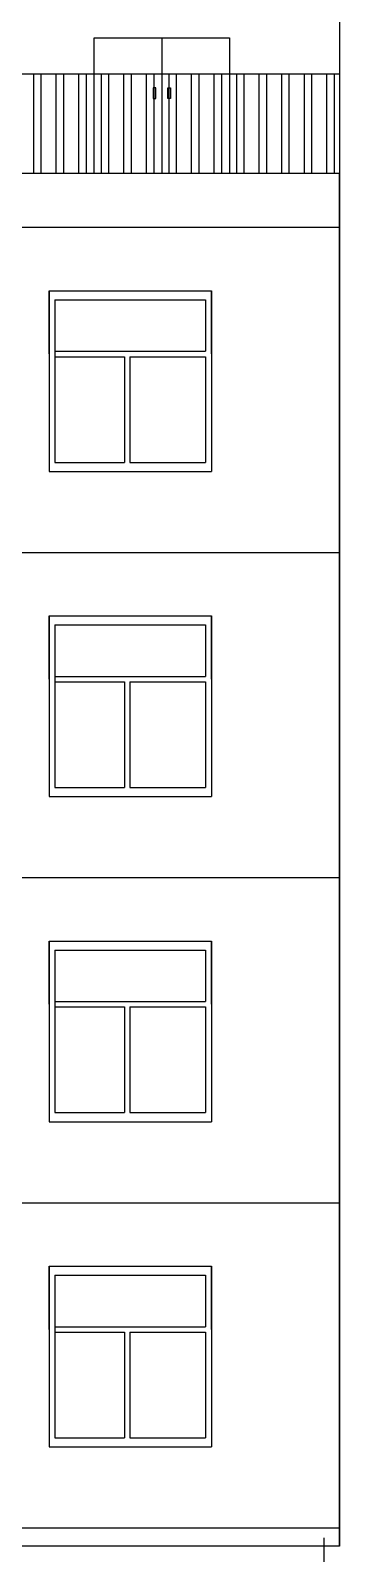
# Model space of a CAD drawing. Extents: x -522490 to 417652, y 450811 to 1108047.
# Drawn here: x 380032 to 383459, y 647743 to 664606 of the extents above; entities that cross this region are included whole.
import ezdxf

# ---------------------------------------------------------------- set-up
doc = ezdxf.new("R2010")
doc.units = 0
doc.header["$LTSCALE"] = 1000
doc.header["$MEASUREMENT"] = 0
doc.layers.add('AXIS', color=3, linetype='Continuous')
doc.layers.add('DOTE', color=1, linetype='Continuous')

# ---------------------------------------------------------------- blocks, each defined once
blk = doc.blocks.new('1800c')
at = {"color": 4}
for p, q in [((254610, 94312), (256410, 94312)), ((254610, 94312), (254610, 92312)), ((254610, 93612), (254610, 94312)), ((256410, 94312), (256410, 92312)), ((256410, 93612), (256410, 94312)), ((254675, 94212), (256345, 94212)), ((254675, 94212), (254675, 92412)), ((256345, 94212), (256345, 93642)), ((254675, 93642), (256345, 93642)), ((254675, 93582), (255445, 93582)), ((255445, 93582), (255445, 92412)), ((255505, 93582), (256345, 93582)), ((255505, 93582), (255505, 92412)), ((256345, 93582), (256345, 92412)), ((254675, 92412), (255445, 92412)), ((255505, 92412), (256345, 92412)), ((254610, 92312), (256410, 92312))]:
    blk.add_line(p, q, dxfattribs=at)

msp = doc.modelspace()

# ---------------------------------------------------------------- hatches: boundary and pattern name
h = msp.add_hatch()
h.set_pattern_fill('金属', color=253, scale=100, angle=45, style=0)
h.set_pattern_definition([(90, (94068.53, 821695), (-250, 4e-14), []), (90, (94151.86, 821778.34), (-250, 4e-14), [])])
h.paths.add_polyline_path([(356219.1, 663023.9), (356219.1, 664123.9), (383459.1, 664123.9), (383459.1, 663023.9)])

# ---------------------------------------------------------------- linework, layer by layer
for p, q in [((381489.1, 664523.9), (381489.1, 663023.9)), ((383459.1, 647823.9), (353017.9, 647823.9))]:
    msp.add_line(p, q)
at = {"color": 5}
for points in [[(379519.1, 666423.9), (383459.1, 666423.9), (383459.1, 663023.9)], [(383459.1, 647823.9), (383459.1, 663023.9), (356219.1, 663023.9), (356219.1, 647823.9)]]:
    msp.add_lwpolyline(points, dxfattribs=at)
for points in [[(380739.1, 663023.9), (380739.1, 664523.9), (382239.1, 664523.9), (382239.1, 663023.9)], [(356219.1, 663023.9), (356219.1, 664123.9), (383459.1, 664123.9), (383459.1, 663023.9), (356219.1, 663023.9)], [(383459.1, 663023.9), (383459.1, 647823.9)]]:
    msp.add_lwpolyline(points)
for points in [[(381421.8, 663968.8), (381393.8, 663968.8), (381393.8, 663853.7), (381421.8, 663853.7)], [(381556.5, 663968.8), (381584.5, 663968.8), (381584.5, 663853.7), (381556.5, 663853.7)]]:
    msp.add_lwpolyline(points, close=True)
at = {"layer": 'AXIS'}
msp.add_line((383284.4, 647915.6), (383284.4, 646320.8), dxfattribs=at)
at = {"layer": 'DOTE'}
for p, q in [((383459.1, 663023.9), (354649.6, 663023.9)), ((383459.1, 662423.9), (354649.6, 662423.9)), ((383459.1, 658823.9), (354649.6, 658823.9)), ((383459.1, 655223.9), (354649.6, 655223.9)), ((383459.1, 651623.9), (354649.6, 651623.9)), ((383459.1, 648023.9), (353156.5, 648023.9))]:
    msp.add_line(p, q, dxfattribs=at)

# ---------------------------------------------------------------- block references
for p in [(125629.2, 567412.2), (125629.2, 563812.2), (125629.2, 560212.2), (125629.2, 556612.2)]:
    msp.add_blockref('1800c', p)

doc.saveas('drawing.dxf')
